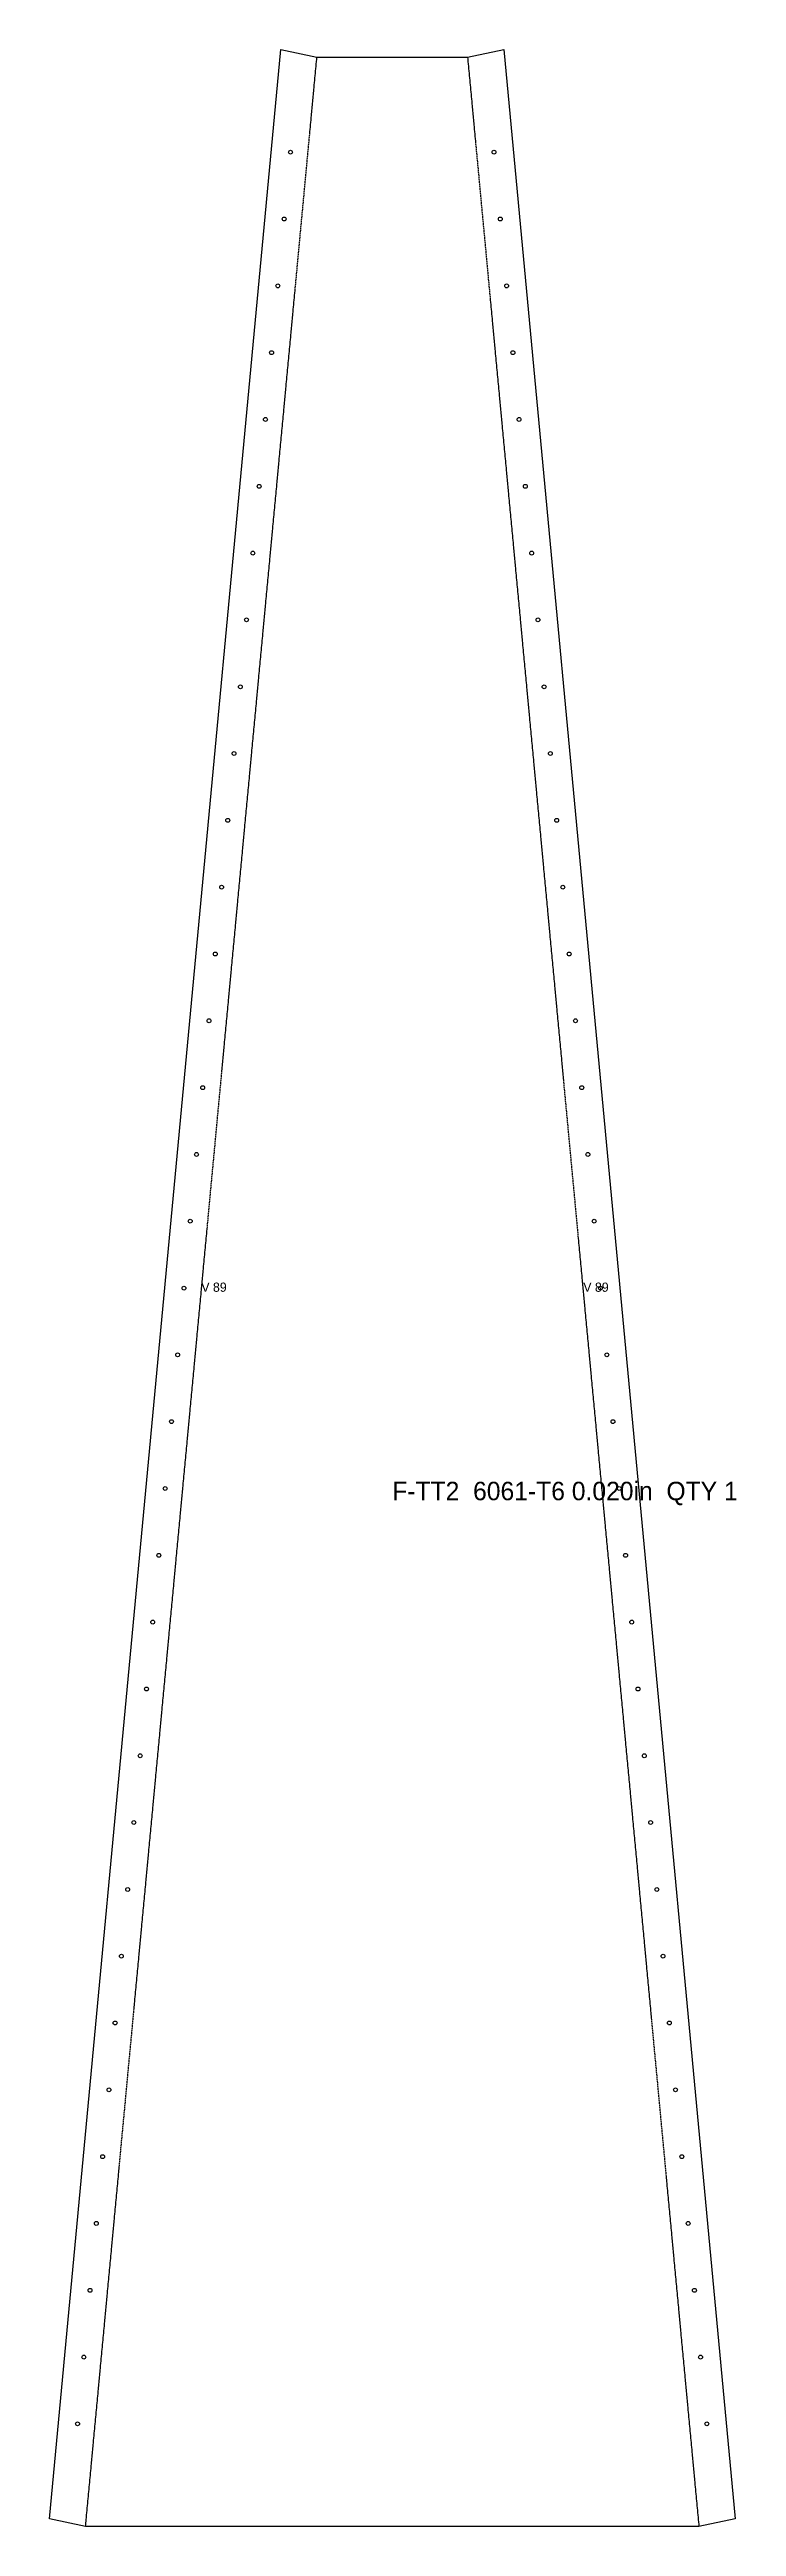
# Model space of a CAD drawing. Header units: millimetres. Extents: x -23 to 423, y 0 to 1610.
import ezdxf

# ---------------------------------------------------------------- set-up
doc = ezdxf.new("R2010")
doc.units = ezdxf.units.MM
doc.linetypes.add('DASHED', pattern=[1.524, 1.27, -0.254])
for name, color, linetype in [('CUT', 7, 'CONTINUOUS'), ('ETCH', 8, 'CONTINUOUS'), ('HOLE', 6, 'CONTINUOUS'), ('VALLEY', 1, 'DASHED')]:
    doc.layers.add(name, color=color, linetype=linetype)

msp = doc.modelspace()

# ---------------------------------------------------------------- linework, layer by layer
at = {"layer": 'CUT'}
msp.add_lwpolyline([(0, 0), (0, 0), (0, 0), (0, 0), (-23.5, 5), (127, 1610.1), (150.5, 1605.1), (248.5, 1605.1), (272, 1610.1), (422.5, 5), (399, 0), (0, 0)], close=True, dxfattribs=at)
at = {"layer": 'HOLE'}
for centre in [(133.3, 1543.4), (265.7, 1543.4), (129.2, 1500), (269.8, 1500), (125.1, 1456.5), (273.9, 1456.5), (121, 1413.1), (278, 1413.1), (117, 1369.7), (282, 1369.7), (112.9, 1326.2), (286.1, 1326.2), (108.8, 1282.8), (290.2, 1282.8), (104.7, 1239.4), (294.3, 1239.4), (100.7, 1195.9), (298.3, 1195.9), (96.6, 1152.5), (302.4, 1152.5), (92.5, 1109.1), (306.5, 1109.1), (88.5, 1065.6), (310.5, 1065.6), (84.4, 1022.2), (314.6, 1022.2), (80.3, 978.8), (318.7, 978.8), (76.2, 935.3), (322.8, 935.3), (72.2, 891.9), (326.8, 891.9), (68.1, 848.5), (330.9, 848.5), (64, 805), (335, 805), (59.9, 761.6), (339.1, 761.6), (55.9, 718.2), (343.1, 718.2), (51.8, 674.7), (347.2, 674.7), (47.7, 631.3), (351.3, 631.3), (43.7, 587.9), (355.3, 587.9), (39.6, 544.4), (359.4, 544.4), (35.5, 501), (363.5, 501), (31.4, 457.6), (367.6, 457.6), (27.4, 414.1), (371.6, 414.1), (23.3, 370.7), (375.7, 370.7), (19.2, 327.3), (379.8, 327.3), (15.2, 283.8), (383.8, 283.8), (11.1, 240.4), (387.9, 240.4), (7, 197), (392, 197), (2.9, 153.5), (396.1, 153.5), (-1.1, 110.1), (400.1, 110.1), (-5.2, 66.7), (404.2, 66.7)]:
    msp.add_circle(centre, 1.25, dxfattribs=at)
at = {"layer": 'VALLEY'}
for p, q in [((0, 0), (150.5, 1605.1)), ((248.5, 1605.1), (399, 0))]:
    msp.add_line(p, q, dxfattribs=at)

# ---------------------------------------------------------------- texts
at = {"layer": 'ETCH'}
for s, height, p in [('V 89', 6, (75.3, 802.6)), ('V 89', 6, (323.8, 802.6)), ('F-TT2  6061-T6 0.020in  QTY 1', 12, (199.5, 667.1))]:
    msp.add_text(s, height=height, dxfattribs=at).set_placement(p)

doc.saveas('drawing.dxf')
